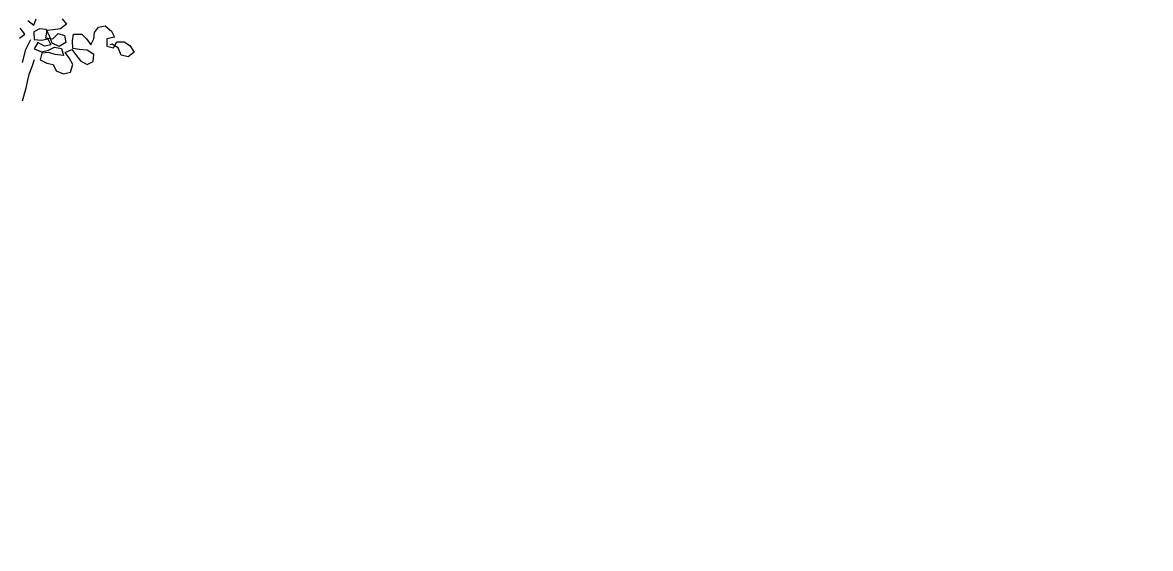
# Model space of a CAD drawing. Header units: inches. Extents: x 350994 to 353538, y 1581369 to 1583842.
# Drawn here: x 351541.752 to 351544.841, y 1583548.743 to 1583550.184 of the extents above; entities that cross this region are included whole.
import ezdxf

# ---------------------------------------------------------------- set-up
doc = ezdxf.new("R2010")
doc.units = ezdxf.units.IN
doc.header["$MEASUREMENT"] = 0
doc.linetypes.add('1', pattern=[0])
doc.layers.add('FOREST', color=96, linetype='Continuous')
doc.layers.add('TREE', color=81, linetype='1')

# ---------------------------------------------------------------- blocks, each defined once
blk = doc.blocks.new('TREE_4')
at = {"color": 94}
for points in [[(480.7, 4433), (506.8, 4453.2), (483.7, 4482.1)], [(521.3, 4519.7), (550.2, 4496.5), (561.8, 4528.3)], [(689, 4528.2), (709.2, 4502.2), (680.3, 4479.1), (645.6, 4473.3), (613.8, 4470.5), (608, 4435.8), (642.6, 4429.9), (668.7, 4455.9), (700.5, 4447.2), (706.2, 4412.5), (674.4, 4392.3), (639.7, 4409.7), (625.3, 4447.3), (610.9, 4476.2), (579.1, 4479.2), (550.2, 4464.7), (553, 4427.1), (587.7, 4424.2), (619.5, 4430), (633.9, 4401), (602.1, 4395.3), (570.3, 4412.7), (553, 4380.9), (587.7, 4366.4), (622.4, 4375), (651.3, 4389.5), (686, 4383.6), (694.6, 4348.9), (654.1, 4354.8), (622.3, 4363.5), (590.5, 4360.6), (581.8, 4328.8), (613.6, 4311.4), (645.4, 4305.6), (659.9, 4273.8), (694.5, 4259.3), (729.2, 4268), (740.8, 4305.5), (723.5, 4337.4), (703.3, 4363.4), (735.1, 4377.8), (755.3, 4351.8), (778.4, 4322.8), (810.2, 4305.5), (839.2, 4319.9), (842.1, 4354.6), (810.3, 4374.9), (772.7, 4377.8), (740.9, 4383.6), (738.1, 4421.2), (743.9, 4453), (784.3, 4452.9), (807.4, 4429.8), (827.7, 4400.9), (842.1, 4429.8), (845.1, 4461.6), (865.3, 4487.6), (897.1, 4493.3), (928.9, 4467.3), (943.3, 4438.3), (905.8, 4429.7), (905.7, 4395), (937.5, 4386.3), (954.9, 4415.2), (989.6, 4415.2), (1018.5, 4397.8), (1038.7, 4366), (1009.8, 4342.9), (975.1, 4351.6), (960.6, 4386.3), (931.8, 4403.7), (920.2, 4400.8)], [(495.1, 4314.4), (512.5, 4378), (535.7, 4427.2)], [(552.9, 4328.8), (541.3, 4294.1), (526.8, 4256.6), (518.1, 4221.9), (512.3, 4190.1), (494.9, 4126.5)]]:
    blk.add_lwpolyline(points, dxfattribs=at)

msp = doc.modelspace()

# ---------------------------------------------------------------- hatches: boundary and pattern name
at = {"layer": 'FOREST', "lineweight": 5}
h = msp.add_hatch(dxfattribs=at)
h.set_pattern_fill('ANSI31', color=96, scale=50, style=0)
h.paths.add_polyline_path([(351604.9274, 1583347.98), (351663.0036, 1583522.9504), (351611.8779, 1583545.3594), (351490.2916, 1583598.0852), (351436.5696, 1583404.4646), (351529.745, 1583373.1705)])
h.paths.add_polyline_path([(351517.5086, 1583480.1397), (351575.3657, 1583480.1397), (351575.3657, 1583465.1397), (351517.5086, 1583465.1397)], flags=24)

# ---------------------------------------------------------------- block references
at = {"layer": 'TREE', "lineweight": 5, "xscale": 0.0005632341344607994, "yscale": 0.0005632341490127146, "zscale": 0.0005632341444477617}
msp.add_blockref('TREE_4', (351541.4722, 1583547.6443), dxfattribs=at)

doc.saveas('drawing.dxf')
